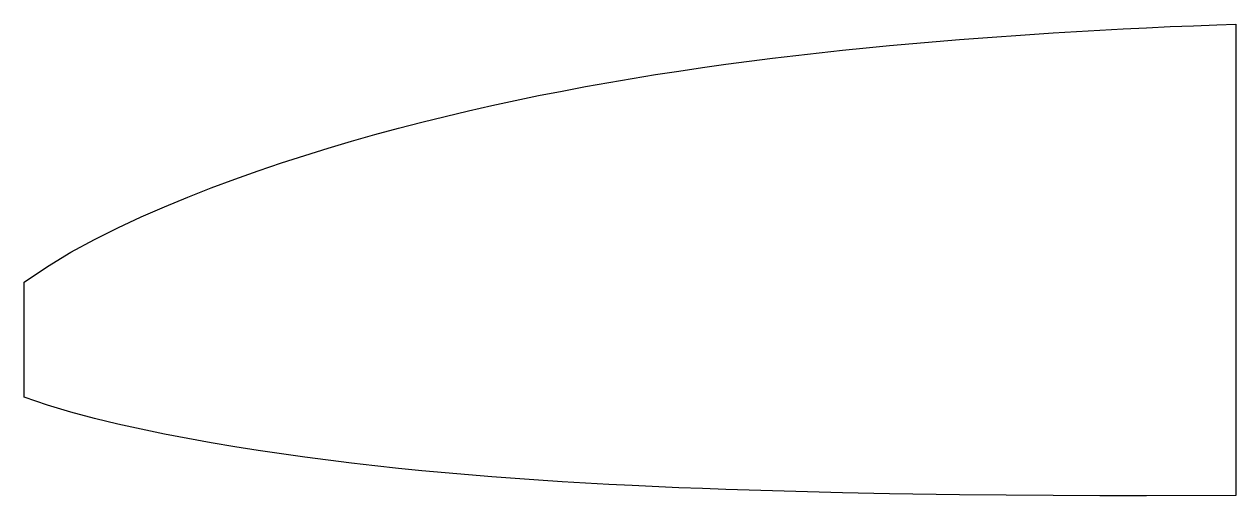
# Model space of a CAD drawing. Header units: millimetres. Extents: x 4 to 67.4, y -7.2 to 17.5.
import ezdxf

# ---------------------------------------------------------------- set-up
doc = ezdxf.new("R2010")
doc.units = ezdxf.units.MM
doc.layers.add('CUT', color=1, linetype='Continuous')

msp = doc.modelspace()

# ---------------------------------------------------------------- linework, layer by layer
at = {"layer": 'CUT'}
msp.add_lwpolyline([(67.395, -7.14), (62.731, -7.161), (60.284, -7.161), (57.837, -7.152), (55.389, -7.136), (52.942, -7.111), (50.495, -7.074), (49.272, -7.052), (46.825, -7.003), (44.377, -6.942), (41.93, -6.869), (40.707, -6.83), (39.483, -6.787), (38.26, -6.74), (35.813, -6.631), (34.589, -6.569), (33.365, -6.502), (32.142, -6.429), (30.918, -6.35), (29.695, -6.264), (28.471, -6.17), (27.248, -6.072), (26.024, -5.966), (24.8, -5.852), (23.577, -5.729), (22.353, -5.598), (21.13, -5.457), (19.906, -5.306), (18.683, -5.148), (17.459, -4.976), (16.236, -4.795), (15.012, -4.601), (13.788, -4.393), (12.565, -4.173), (11.341, -3.938), (10.118, -3.684), (8.894, -3.409), (7.671, -3.114), (6.447, -2.791), (5.224, -2.426), (4, -2.004), (4, 4.006), (5.224, 4.837), (6.447, 5.576), (7.671, 6.243), (8.894, 6.857), (10.118, 7.426), (11.341, 7.959), (12.565, 8.464), (13.788, 8.942), (15.012, 9.396), (16.236, 9.831), (17.459, 10.248), (18.683, 10.646), (19.906, 11.021), (21.13, 11.382), (22.353, 11.729), (23.577, 12.06), (24.8, 12.378), (26.024, 12.683), (27.248, 12.972), (28.471, 13.249), (29.695, 13.518), (30.918, 13.768), (32.142, 14.009), (33.365, 14.24), (34.589, 14.46), (35.813, 14.669), (37.036, 14.868), (38.26, 15.056), (39.483, 15.237), (40.707, 15.408), (41.93, 15.572), (43.154, 15.726), (44.377, 15.873), (45.601, 16.011), (46.825, 16.143), (48.048, 16.267), (49.272, 16.385), (50.495, 16.498), (51.719, 16.605), (52.942, 16.707), (54.166, 16.801), (56.613, 16.975), (57.837, 17.053), (59.06, 17.127), (60.284, 17.197), (61.507, 17.262), (62.731, 17.322), (63.954, 17.377), (65.178, 17.427), (66.401, 17.471), (67.395, 17.503)], close=True, dxfattribs=at)

doc.saveas('drawing.dxf')
